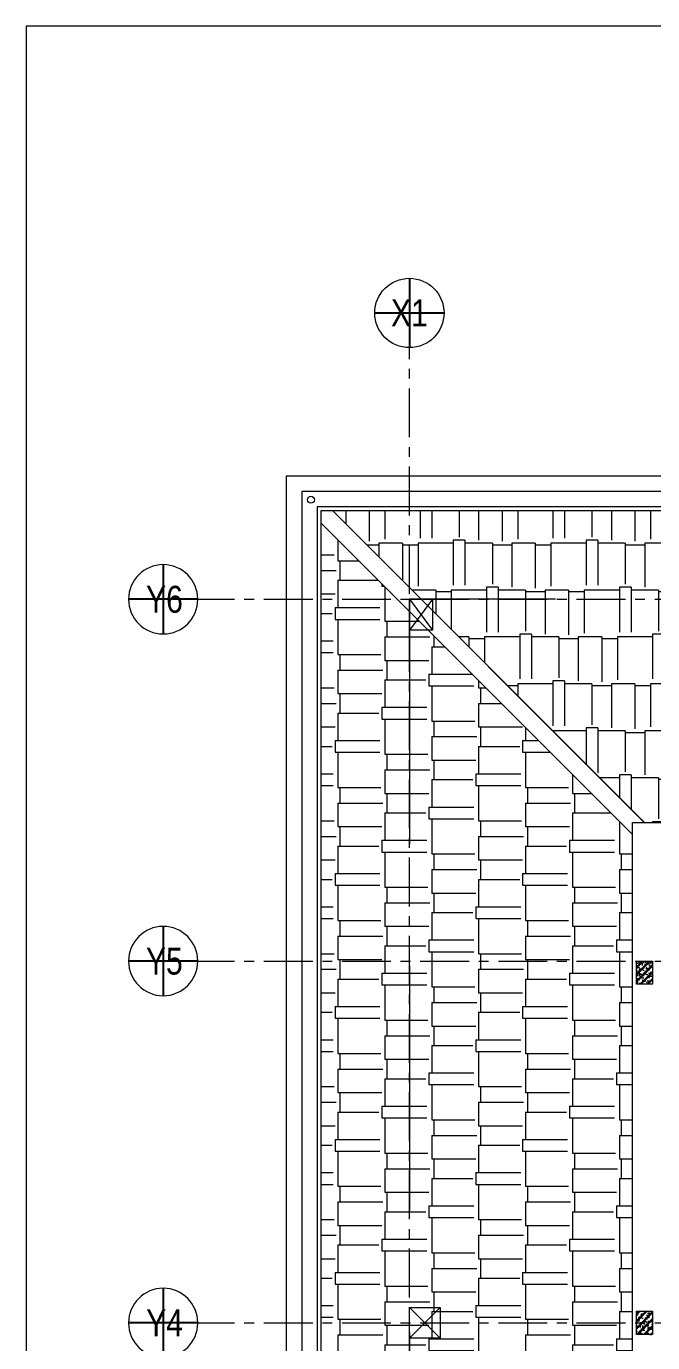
# Model space of a CAD drawing. Header units: millimetres. Extents: x -343543 to 400519, y -115663 to 104219.
# Drawn here: x -343543 to -335401, y -40258 to -23156 of the extents above; entities that cross this region are included whole.
import ezdxf
from ezdxf.enums import TextEntityAlignment as Align
from ezdxf.xclip import XClip

# ---------------------------------------------------------------- set-up
doc = ezdxf.new("R2010")
doc.units = ezdxf.units.MM
doc.header["$XCLIPFRAME"] = 0
doc.linetypes.add('XREF MAT BANG TUONG XAY$0$01.Xref _MB T2-Mai$0$HIDDEN', pattern=[9.525, 6.35, -3.175])
doc.linetypes.add('XREF MAT BANG TUONG XAY$0$CENTER', pattern=[50.8, 31.75, -6.35, 6.35, -6.35])
doc.layers.get('0').update_dxf_attribs({"color": 231, "lineweight": 0})
doc.layers.get('DefPoints').update_dxf_attribs({"color": 191})
for name, color, linetype, lineweight in [('A-SYMBOLS', 10, 'Continuous', 13), ('XREF MAT BANG TUONG XAY$0$00.xref_IKIGAI_Truc$0$A-SYMBOLS', 8, 'Continuous', 13), ('XREF MAT BANG TUONG XAY$0$01.Xref _MB T2-Mai$0$$0$A-FNSH', 8, 'Continuous', 9), ('XREF MAT BANG TUONG XAY$0$01.Xref _MB T2-Mai$0$$0$A-PATT', 8, 'Continuous', 9), ('XREF MAT BANG TUONG XAY$0$01.Xref _MB T2-Mai$0$A-HIDD', 8, 'XREF MAT BANG TUONG XAY$0$01.Xref _MB T2-Mai$0$HIDDEN', 9), ('XREF MAT BANG TUONG XAY$0$01.Xref _MB T2-Mai$0$A-SYMBOLS', 8, 'Continuous', 13), ('XREF MAT BANG TUONG XAY$0$A-GRID', 8, 'XREF MAT BANG TUONG XAY$0$CENTER', 15), ('XREF MAT BANG TUONG XAY$0$xref_IKIGAI_Cot$0$A-FNSH', 8, 'Continuous', 9), ('XREF MAT BANG TUONG XAY$0$xref_IKIGAI_Cot$0$A-PATT', 8, 'Continuous', 5)]:
    doc.layers.add(name, color=color, linetype=linetype, lineweight=lineweight)
doc.styles.add('XREF MAT BANG TUONG XAY$0$00.xref_IKIGAI_Truc$0$VTK_Arial_3.5 mm', font='arial.ttf', dxfattribs={"width": 0.8, "height": 3.5})
pattern_1 = [(50, (-10, 80), (107.58903, -9.41282), [11.25, -123.75]), (355, (-10, 80), (-20.8127, 112.82882), [9, -99]), (100.4514, (-1.03, 79.22), (86.7764, 103.41593), [9.56103, -105.17132]), (46.1842, (-10, 110), (160.08616, -24.82785), [16.875, -185.625]), (96.6356, (3.34, 107.93), (140.1994, 146.1177), [14.34154, -157.75695]), (351.1842, (-10, 110), (140.1993, 146.1178), [13.5, -148.5]), (21, (5, 102.5), (89.53606, -60.39283), [11.25, -123.75]), (326, (5, 102.5), (36.4973, 108.7725), [9, -99]), (71.4514, (12.46, 97.47), (126.0334, 48.37957), [9.56103, -105.17132]), (37.5, (-10, 80), (1.82398, 49.934078), [0, -97.8, 0, -100.5, 0, -99.375]), (7.5, (-10, 80), (39.46043, 59.16176), [0, -57.3, 0, -95.55, 0, -37.875]), (327.5, (-43.45, 80), (80.073365, -3.38323), [0, -37.5, 0, -117, 0, -155.25]), (317.5, (-58.45, 80), (87.47793, 15.01575), [0, -48.75, 0, -77.7, 0, -110.25]), (45, (-10, 80), (-45.07806, 45.07806), []), (45, (-10, 98.375), (-45.07806, 45.07806), [])]

# ---------------------------------------------------------------- blocks, each defined once
blk = doc.blocks.new('*U131')
at = {"color": 8}
blk.add_circle((0, 0), 4.5, dxfattribs=at)
at = {"layer": 'DefPoints', "color": 8}
for p, q in [((0, 4.5), (0, -4.5)), ((-4.5, 0), (4.5, 0))]:
    blk.add_line(p, q, dxfattribs=at)
at = {"color": 8, "style": 'XREF MAT BANG TUONG XAY$0$00.xref_IKIGAI_Truc$0$VTK_Arial_3.5 mm', "width": 0.8}
blk.add_attdef('X12', text='', height=3.5, dxfattribs=at).set_placement((0, 0), align=Align.MIDDLE_CENTER)
blk = doc.blocks.new('XREF MAT BANG TUONG XAY$0$xref_IKIGAI_Cot')
at = {"layer": 'XREF MAT BANG TUONG XAY$0$xref_IKIGAI_Cot$0$A-PATT'}
h = blk.add_hatch(dxfattribs=at)
h.set_pattern_fill('BT-01', color=8, scale=15, pattern_type=2)
h.set_pattern_definition(pattern_1)
h.paths.add_polyline_path([(2950, -35300), (3160, -35300), (3160, -35600), (2950, -35600)])
h = blk.add_hatch(dxfattribs=at)
h.set_pattern_fill('BT-01', color=8, scale=15, pattern_type=2)
h.set_pattern_definition(pattern_1)
h.paths.add_polyline_path([(2950, -39850), (3160, -39850), (3160, -40150), (2950, -40150)])
at = {"layer": 'XREF MAT BANG TUONG XAY$0$A-GRID', "color": 8, "ltscale": 20}
for points in [[(0, -53895), (0, -27075.6)], [(-2907.5, -30600), (42750, -30600)], [(-2907.5, -35300), (42750, -35300)], [(-2907.5, -40000), (42750, -40000)]]:
    blk.add_lwpolyline(points, dxfattribs=at)
at = {"layer": 'XREF MAT BANG TUONG XAY$0$xref_IKIGAI_Cot$0$A-FNSH', "color": 8}
for p, q in [((0, -30600), (300, -31000)), ((300, -30600), (0, -31000)), ((0, -39800), (400, -40200)), ((400, -39800), (0, -40200))]:
    blk.add_line(p, q, dxfattribs=at)
for points in [[(0, -30600), (300, -30600), (300, -31000), (0, -31000)], [(2950, -35300), (3160, -35300), (3160, -35600), (2950, -35600)], [(0, -39800), (400, -39800), (400, -40200), (0, -40200)], [(2950, -39850), (3160, -39850), (3160, -40150), (2950, -40150)]]:
    blk.add_lwpolyline(points, close=True, dxfattribs=at)
at = {"layer": 'XREF MAT BANG TUONG XAY$0$00.xref_IKIGAI_Truc$0$A-SYMBOLS', "color": 8}
ref = blk.add_blockref('*U131', (0, -26880), dxfattribs=dict(at, xscale=100, yscale=100, zscale=100))
ref.add_attrib('X12', 'X1', dxfattribs={"layer": '0', "height": 350, "style": 'XREF MAT BANG TUONG XAY$0$00.xref_IKIGAI_Truc$0$VTK_Arial_3.5 mm', "width": 0.8}).set_placement((0, -26880), align=Align.MIDDLE_CENTER)
ref = blk.add_blockref('*U131', (-3200, -30600), dxfattribs=dict(at, xscale=-100, yscale=100, zscale=100))
ref.add_attrib('X12', 'Y6', dxfattribs={"layer": '0', "height": 350, "style": 'XREF MAT BANG TUONG XAY$0$00.xref_IKIGAI_Truc$0$VTK_Arial_3.5 mm', "width": 0.8}).set_placement((-3183.2, -30600), align=Align.MIDDLE_CENTER)
ref = blk.add_blockref('*U131', (-3200, -35300), dxfattribs=dict(at, xscale=-100, yscale=100, zscale=100))
ref.add_attrib('X12', 'Y5', dxfattribs={"layer": '0', "height": 350, "style": 'XREF MAT BANG TUONG XAY$0$00.xref_IKIGAI_Truc$0$VTK_Arial_3.5 mm', "width": 0.8}).set_placement((-3185.5, -35300), align=Align.MIDDLE_CENTER)
ref = blk.add_blockref('*U131', (-3200, -40000), dxfattribs=dict(at, xscale=-100, yscale=100, zscale=100))
ref.add_attrib('X12', 'Y4', dxfattribs={"layer": '0', "height": 350, "style": 'XREF MAT BANG TUONG XAY$0$00.xref_IKIGAI_Truc$0$VTK_Arial_3.5 mm', "width": 0.8}).set_placement((-3182.2, -40000), align=Align.MIDDLE_CENTER)
blk = doc.blocks.new('01.Xref _MB T1')
at = {"layer": 'XREF MAT BANG TUONG XAY$0$01.Xref _MB T2-Mai$0$$0$A-PATT'}
h = blk.add_hatch(dxfattribs=at)
h.set_pattern_fill('AR-RSHKE', color=8, scale=2, angle=180)
h.set_pattern_definition([(180, (-73097.26, 1e-05), (-1295.4, -609.6), [304.8, -254, 355.6, -152.4, 457.2, -203.2]), (180, (-73402.06, -25.4), (-1295.4, -609.6), [254, -965.2, 203.2, -304.8]), (180, (-74011.66, 38.1), (-1295.4, -609.6), [152.4, -1574.8]), (270, (-73097.26, 1e-05), (431.8, -609.6), [584.2, -1854.2]), (270, (-73402.06, 1e-05), (431.8, -609.6), [571.5, -1866.9]), (270, (-73656.06, 1e-05), (431.8, -609.6), [533.4, -1905]), (270, (-74011.66, 38.1), (431.8, -609.6), [584.2, -1854.2]), (270, (-74164.06, 38.1), (431.8, -609.6), [584.2, -1854.2]), (270, (-74621.26, 1e-05), (431.8, -609.6), [558.8, -1879.6])])
h.paths.add_polyline_path([(8599.98937, -29449.99497), (-994.44721, -29450.00066), (3050.00052, -33500), (8395.00077, -33500), (8395.00009, -30599.99901), (8599.99018, -30582.99993)])
h = blk.add_hatch(dxfattribs=at)
h.set_pattern_fill('AR-RSHKE', color=8, scale=2, angle=270)
h.set_pattern_definition([(270, (-73097.26, 1e-05), (609.6, -1295.4), [304.8, -254, 355.6, -152.4, 457.2, -203.2]), (270, (-73071.86, -304.8), (609.6, -1295.4), [254, -965.2, 203.2, -304.8]), (270, (-73135.36, -914.4), (609.6, -1295.4), [152.4, -1574.8]), (0, (-73097.26, 1e-05), (609.6, 431.8), [584.2, -1854.2]), (0, (-73097.26, -304.8), (609.6, 431.8), [571.5, -1866.9]), (0, (-73097.26, -558.8), (609.6, 431.8), [533.4, -1905]), (0, (-73135.36, -914.4), (609.6, 431.8), [584.2, -1854.2]), (0, (-73135.36, -1066.8), (609.6, 431.8), [584.2, -1854.2]), (0, (-73097.26, -1524), (609.6, 431.8), [558.8, -1879.6])])
h.paths.add_polyline_path([(2899.98902, -33655.55967), (-1150.01064, -29605.56421), (-1150.01064, -47994.42952), (2899.98902, -43944.43406)])
at = {"color": 8}
blk.add_lwpolyline([(-4979.15314, -63156.18578), (44420.84686, -63156.18578), (44420.84686, -23156.18578), (-4979.15314, -23156.18578)], close=True, dxfattribs=at)
at = {"layer": 'XREF MAT BANG TUONG XAY$0$01.Xref _MB T2-Mai$0$$0$A-FNSH', "color": 8}
for p, q in [((3055.55254, -33499.9962), (-994.44721, -29450.00066)), ((2899.98902, -33655.55967), (-1150.01064, -29605.56421))]:
    blk.add_line(p, q, dxfattribs=at)
for points in [[(9049.99018, -30582.99962), (9049.98906, -28999.99471), (-1600.01064, -29000.00101), (-1600.01063, -48599.99995), (8295.01033, -48599.99992)], [(8849.99018, -30582.99976), (8849.9892, -29199.99483), (-1400.01064, -29200.00089), (-1400.01063, -48399.99995), (8395.00839, -48399.99992)], [(8649.99018, -30582.9999), (8649.98934, -29399.99495), (-1200.01064, -29400.00077), (-1200.01063, -48199.99995), (8395.00794, -48199.99992)], [(8599.99018, -30582.99993), (8599.98937, -29449.99497), (-1150.01064, -29450.00074), (-1150.01063, -48149.99995), (8295.01075, -48149.99308)], [(8395.01585, -44099.99766), (2899.99687, -44099.99753), (2899.98902, -33499.9962), (8509.98829, -33499.9962)]]:
    blk.add_lwpolyline(points, dxfattribs=at)
for points in [[(8599.98937, -29449.99497), (-994.44721, -29450.00066), (3050.00052, -33500), (8395.00077, -33500), (8395.00009, -30599.99901), (8599.99018, -30582.99993)], [(2899.98902, -33655.55967), (-1150.01064, -29605.56421), (-1150.01064, -47994.42952), (2899.98902, -43944.43406)]]:
    blk.add_lwpolyline(points, close=True, dxfattribs=at)
at = {"layer": 'XREF MAT BANG TUONG XAY$0$01.Xref _MB T2-Mai$0$A-HIDD', "color": 8, "ltscale": 500}
blk.add_lwpolyline([(0.00011, -47000.00005), (39999.99073, -47000.00005), (39999.99073, -30600.00246), (0.00011, -30600.00246)], close=True, dxfattribs=at)
at = {"layer": 'XREF MAT BANG TUONG XAY$0$01.Xref _MB T2-Mai$0$A-SYMBOLS', "color": 8}
blk.add_circle((-1280.01064, -29307.25031), 45, dxfattribs=at)
at = {"color": 8}
ref = blk.add_blockref('XREF MAT BANG TUONG XAY$0$xref_IKIGAI_Cot', (-0.00927, -0.00001), dxfattribs=at)
XClip(ref).set_block_clipping_path([(-5181.1494167775, -58156.1251844964), (44638.3275875031, -24933.2650512661)])

msp = doc.modelspace()

# ---------------------------------------------------------------- block references
at = {"layer": 'A-SYMBOLS'}
msp.add_blockref('01.Xref _MB T1', (-338563.5, 0), dxfattribs=at)

doc.saveas('drawing.dxf')
